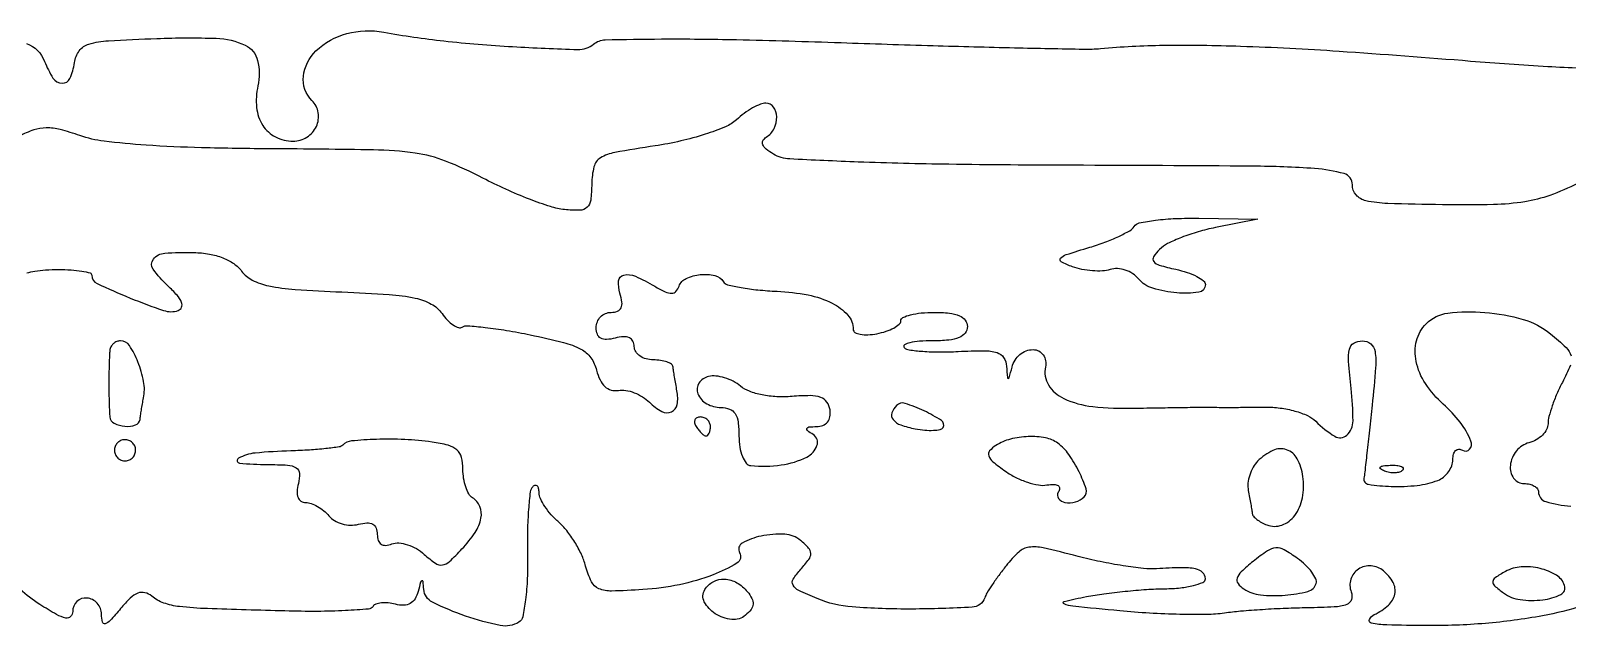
# Model space of a CAD drawing. Extents: x 0 to 5034, y 0 to 2560.
# Drawn here: x 2100.6 to 2262, y 2220 to 2282.6 of the extents above; entities that cross this region are included whole.
import ezdxf

# ---------------------------------------------------------------- set-up
doc = ezdxf.new("R2010")
doc.units = 0

msp = doc.modelspace()

# ---------------------------------------------------------------- linework, layer by layer
for points in [[(2100.161537, 2281.278616, -0.212432), (2102.044678, 2279.382489, 0.052674), (2102.930344, 2277.632749, 0.243326), (2103.884502, 2277.086942, 0.307528), (2104.703697, 2277.594249, 0.06975), (2105.180449, 2279.25, -0.12489), (2105.694753, 2280.502705, -0.163283), (2106.703689, 2281.206403, -0.057283), (2108.745394, 2281.558707, -0.005365), (2113.84692, 2281.792008, -0.016089), (2120.078403, 2281.809427, -0.102974), (2123.132185, 2281.079561, -0.228158), (2124.432572, 2279.479138, -0.112952), (2124.456007, 2276.799699, 0.078575), (2124.320867, 2274.526397, 0.118082), (2124.96648, 2272.656945, 0.134337), (2126.30878, 2271.440819, 0.117802), (2128.15383, 2271, 0.141145), (2129.607456, 2271.418686, 0.144923), (2130.597888, 2272.543217, 0.151246), (2130.792529, 2273.986858, 0.156048), (2130.132783, 2275.267217, -0.22782), (2129.239031, 2277.814837, -0.176539), (2130.561435, 2280.483489, -0.125536), (2133.805136, 2282.304216, -0.111501), (2137.679328, 2282.457853, 0.018524), (2144.007129, 2281.531218, 0.012793), (2151.222745, 2280.932563, 0.006489), (2158.065915, 2280.629794, 0.181902), (2159.725204, 2281.195608, -0.167839), (2160.94575, 2281.649354, -0.004334), (2166.868686, 2281.736296, -0.007317), (2174.742664, 2281.668397, -0.002779), (2185.725204, 2281.351866, 0.001195), (2195.399025, 2281.042387, 0.001724), (2203.956779, 2280.818621, 0.000891), (2211.21243, 2280.666877, 0.028003), (2213, 2280.732801, -0.020408), (2219.605312, 2281.076862, -0.011237), (2227.696491, 2280.985886, -0.008508), (2238.039999, 2280.460688, -0.003624), (2251.866405, 2279.421838, 0.00615), (2259.984572, 2278.853107, 0.010472), (2266.782294, 2278.603526, 0.012165)], [(2263.099252, 2266.550295, -0.03074), (2260.201726, 2265.299325, -0.047443), (2257.561051, 2264.621427, -0.033955), (2254.264874, 2264.328655, -0.008673), (2248.902885, 2264.310639, -0.004269), (2243.156729, 2264.440089, -0.04679), (2240.868413, 2264.726636, -0.159299), (2239.828803, 2265.3414, -0.189502), (2239.444435, 2266.40672, 0.344254), (2238.581167, 2267.578864, 0.050881), (2235.481616, 2268.114855, 0.015643), (2228.994468, 2268.363268, 0.000999), (2210, 2268.458122, -0.00249), (2197.046929, 2268.56145, -0.006132), (2187.538271, 2268.801318, -0.003842), (2180.32921, 2269.127166, -0.118622), (2178.621584, 2269.634875, -0.035326), (2177.850871, 2270.157364, -0.127382), (2177.494174, 2270.625586, -0.228072), (2177.515506, 2271.044697, -0.130202), (2177.871584, 2271.420634, 0.139713), (2178.684088, 2272.311202, 0.119041), (2178.968688, 2273.554687, 0.15252), (2178.633531, 2274.584381, 0.242972), (2177.828741, 2275, 0.099297), (2177.249411, 2274.883803, 0.029746), (2176.43692, 2274.485938, 0.028535), (2175.557283, 2273.919766, 0.027411), (2174.735376, 2273.25, -0.085635), (2173.568501, 2272.505832, -0.02139), (2171.440068, 2271.719027, -0.021111), (2168.879314, 2271.012812, -0.019265), (2166.188989, 2270.5, 0.007204), (2161.957677, 2269.798752, 0.090859), (2160.449864, 2269.231442, 0.199187), (2159.762396, 2268.301293, 0.058184), (2159.532354, 2266.5, -0.026889), (2159.422065, 2264.79376, -0.175977), (2159.042172, 2264.039739, -0.186629), (2158.28061, 2263.729635, -0.030877), (2156.66784, 2263.800729, -0.051479), (2155.203672, 2264.110745, -0.014213), (2152.983218, 2264.896063, -0.014199), (2150.504646, 2265.934548, -0.014413), (2148.101522, 2267.107224, 0.027116), (2144.180793, 2268.898665, 0.059127), (2140.987854, 2269.735264, 0.030408), (2136.587096, 2270.076302, 0.002978), (2125.933681, 2270.189092, -0.005311), (2118.525943, 2270.302085, -0.010775), (2112.705031, 2270.578331, -0.012406), (2108.296172, 2270.99301, -0.055203), (2105.767145, 2271.582188, 0.021343), (2103.683698, 2272.218687, 0.066444), (2102.229759, 2272.395661, 0.078493), (2100.917619, 2272.17281, 0.038439), (2099.352759, 2271.507989, -0.067688)], [(2100.177308, 2257.141605, -0.023759), (2101.028125, 2257.326839, -0.025886), (2102.158273, 2257.457494, -0.015836), (2103.5, 2257.5, -0.01607), (2104.841717, 2257.456867, -0.026252), (2105.971875, 2257.324301, -0.024347), (2106.821063, 2257.136239, -0.338109), (2107, 2256.901874, 0.291065), (2107.554324, 2256.030312, 0.012513), (2111.035644, 2254.505556, 0.015725), (2114.554963, 2253.195545, 0.163085), (2116.079443, 2253.193148, 0.218562), (2116.44285, 2253.533129, 0.198807), (2116.440701, 2254.049423, 0.083537), (2115.969627, 2254.795244, 0.022689), (2114.989611, 2255.795052, -0.048247), (2113.456251, 2257.528059, -0.334733), (2113.475495, 2258.591836, -0.211815), (2114.663375, 2259.224259, -0.025032), (2117.725738, 2259.290767, -0.036176), (2119.358097, 2259.125897, -0.049448), (2120.780747, 2258.729413, -0.056801), (2121.927763, 2258.126283, -0.085748), (2122.737266, 2257.343447, 0.119892), (2123.866976, 2256.389809, 0.064202), (2125.601827, 2255.787402, 0.034482), (2128.381962, 2255.403983, 0.00729), (2133.273776, 2255.141858, -0.00704), (2138.256077, 2254.877379, -0.036263), (2140.991066, 2254.493053, -0.070262), (2142.676015, 2253.873423, -0.117308), (2143.800017, 2252.875128, 0.037499), (2144.369243, 2252.179755, 0.054626), (2144.974269, 2251.669408, 0.069859), (2145.523544, 2251.402666, 0.219991), (2145.920223, 2251.450695, -0.159291), (2146.491613, 2251.589099, -0.008806), (2148.34543, 2251.410786, -0.012903), (2150.577822, 2251.097765, -0.009027), (2153.076183, 2250.634958, -0.011589), (2156.56287, 2249.839145, -0.060752), (2158.394061, 2249.131143, -0.113176), (2159.431372, 2248.229251, -0.097696), (2160.040833, 2246.917533, 0.050755), (2160.403508, 2245.897461, 0.096043), (2160.918845, 2245.197334, 0.119826), (2161.572061, 2244.835153, 0.11076), (2162.338889, 2244.79899, -0.086357), (2163.105926, 2244.799919, -0.049314), (2164.001459, 2244.552435, -0.047344), (2164.880648, 2244.113783, -0.057059), (2165.603059, 2243.539798, 0.072142), (2166.878821, 2242.58723, 0.22776), (2167.91644, 2242.53588, 0.259436), (2168.51097, 2243.294559, 0.086778), (2168.487445, 2244.753971, -0.003291), (2168.353805, 2245.477451, -0.003226), (2168.228784, 2246.207416, -0.003176), (2168.127316, 2246.849139, -0.012202), (2168.076511, 2247.25, 0.220218), (2167.905789, 2247.537947, 0.063962), (2167.434975, 2247.779687, 0.051182), (2166.771432, 2247.945115, 0.035529), (2166, 2248, -0.068582), (2165.235563, 2248.105348, -0.084945), (2164.5875, 2248.413124, -0.099857), (2164.154167, 2248.870073, -0.140877), (2164, 2249.40638, 0.121219), (2163.861786, 2249.968104, 0.169691), (2163.487449, 2250.318305, 0.120594), (2162.863891, 2250.429127, 0.047946), (2162, 2250.289749, -0.047964), (2161.089991, 2250.142964, -0.142059), (2160.478405, 2250.278546, -0.181411), (2160.123467, 2250.69025, -0.088371), (2160, 2251.383369, -0.095922), (2160.119476, 2252.000413, -0.097158), (2160.46042, 2252.525115, -0.098643), (2160.969283, 2252.876402, -0.102244), (2161.567388, 2253, 0.088639), (2162.242687, 2253.120663, 0.197727), (2162.619739, 2253.467755, 0.144755), (2162.710381, 2254.07233, 0.042184), (2162.5, 2255, -0.098028), (2162.352179, 2256.315498, -0.332581), (2162.890848, 2256.922677, -0.15593), (2164.116246, 2256.791805, -0.029406), (2166.144222, 2255.75, 0.021008), (2167.260569, 2255.152623, 0.112809), (2167.928426, 2255, 0.209739), (2168.378558, 2255.19751, 0.099419), (2168.713987, 2255.75, -0.200685), (2169.462884, 2256.564338, -0.08274), (2170.936839, 2256.965966, -0.082661), (2172.462729, 2256.868137, -0.199654), (2173.363515, 2256.220838, 0.196867), (2173.799771, 2255.903786, 0.015864), (2175.217078, 2255.604703, 0.019508), (2176.988501, 2255.360066, 0.013686), (2178.997299, 2255.217499, -0.037689), (2182.25544, 2254.828519, -0.067624), (2184.800148, 2253.959142, -0.094726), (2186.425964, 2252.715113, -0.184235), (2187, 2251.2101, 0.270653), (2187.187319, 2250.8894, 0.083579), (2187.734375, 2250.691726, 0.057866), (2188.541955, 2250.639671, 0.034426), (2189.5, 2250.755249, 0.032131), (2190.457315, 2251.002879, 0.045349), (2191.265625, 2251.352275, 0.054081), (2191.829997, 2251.743952, 0.21734), (2192, 2252.116577, -0.294618), (2192.220609, 2252.458479, -0.044406), (2193.028125, 2252.740495, -0.038005), (2194.158687, 2252.936041, -0.023829), (2195.5, 2253, -0.025511), (2197.104033, 2252.918107, -0.075863), (2198.166667, 2252.642857, -0.129352), (2198.773926, 2252.169448, -0.164293), (2199, 2251.5, -0.168397), (2198.766017, 2250.824968, -0.129504), (2198.138889, 2250.352273, -0.073692), (2197.031879, 2250.07996, -0.023525), (2195.333333, 2250, 0.01773), (2193.972766, 2249.95174, 0.039237), (2192.946438, 2249.797312, 0.078169), (2192.389028, 2249.572214, 0.488113), (2192.356668, 2249.309998, 0.163573), (2192.875124, 2249.052404, 0.015461), (2194.305878, 2248.900276, 0.018493), (2196.066843, 2248.833277, 0.013519), (2198.023335, 2248.884137, -0.011646), (2200.757125, 2248.965452, -0.076069), (2202.112494, 2248.76698, -0.175028), (2202.809067, 2248.244232, -0.129962), (2203.116001, 2247.324139, 0.002494), (2203.196438, 2246.151636, 0.35619), (2203.285268, 2246.057769, 0.374544), (2203.389793, 2246.127473, 0.002575), (2203.689326, 2247.25, -0.152668), (2204.515311, 2248.571551, -0.178656), (2205.894454, 2249.083761, -0.247915), (2206.960778, 2248.523182, -0.209613), (2207.20101, 2247.257114, 0.198952), (2207.519663, 2245.367341, 0.144977), (2209.135115, 2243.941808, 0.082488), (2212.166626, 2243.101264, 0.031852), (2216.539683, 2242.916667, -0.001016), (2219.141407, 2242.967312, -0.00118), (2221.616344, 2243.004616, -0.001048), (2223.711201, 2243.026854, -0.007061), (2224.75, 2243.021035, 0.004339), (2225.670576, 2243.010866, 0.001246), (2227.096076, 2243.011041, 0.001253), (2228.703962, 2243.019275, 0.001333), (2230.279196, 2243.035489, -0.035776), (2231.861589, 2242.942715, -0.035889), (2233.412881, 2242.625297, -0.03846), (2234.736734, 2242.141365, -0.089754), (2235.600625, 2241.542232, 0.058753), (2237.598328, 2239.965946, 0.337082), (2238.856829, 2240.091687, 0.207637), (2239.511234, 2241.591119, 0.029996), (2239.313594, 2245, -0.009763), (2239.03559, 2247.817257, -0.077024), (2239.133539, 2249.122387, -0.203653), (2239.596705, 2249.757014, -0.13545), (2240.477206, 2250, -0.17142), (2241.369665, 2249.684765, -0.186694), (2241.827292, 2248.890256, -0.058566), (2241.888877, 2247.200902, -0.006129), (2241.521106, 2243.25, -0.000757), (2241.237153, 2240.59613, -0.001036), (2240.972919, 2238.207558, -0.000668), (2240.74403, 2236.201095, -0.012151), (2240.654609, 2235.562964, 0.417762), (2241.121703, 2234.919529, 0.030415), (2243.534937, 2234.700255, 0.0348), (2246.266415, 2234.808941, 0.064355), (2248.421289, 2235.331422, 0.080041), (2249.024794, 2235.681911, 0.065506), (2249.536254, 2236.226455, 0.066599), (2249.882052, 2236.874365, 0.089551), (2250, 2237.527632, -0.064544), (2250.073094, 2238.091505, -0.136231), (2250.29375, 2238.469306, -0.191443), (2250.620484, 2238.60479, -0.14305), (2251, 2238.5, 0.363879), (2251.760185, 2238.610537, 0.287583), (2251.905014, 2239.462547, 0.06595), (2250.755757, 2241.454092, 0.047004), (2249, 2243.342416, -0.064528), (2247.122237, 2245.509042, -0.094157), (2246.147019, 2247.832092, -0.11445), (2246.186734, 2250.012755, -0.135643), (2247.2, 2251.8, -0.166814), (2249.477667, 2252.913795, -0.051255), (2253.357146, 2252.998422, -0.050995), (2257.384652, 2252.255085, -0.099993), (2260.258923, 2250.745033, -0.019136), (2261.902507, 2249.299632, -0.143795), (2262.416855, 2248.412795, -0.158019)], [(2262.344441, 2247.429461, -0.024481), (2261.508923, 2245.635693, 0.018977), (2260.931351, 2244.430531, 0.018655), (2260.443246, 2243.178228, 0.018906), (2260.098662, 2242.050473, 0.064773), (2260, 2241.292073, -0.122015), (2259.85023, 2240.687474, -0.07493), (2259.4125, 2240.093674, -0.067665), (2258.764577, 2239.600245, -0.06508), (2258, 2239.289749, 0.160371), (2256.678263, 2238.435432, 0.141666), (2256.041176, 2236.917983, 0.186018), (2256.38715, 2235.573129, 0.242378), (2257.5, 2235, -0.056395), (2258.073759, 2234.935079, -0.075828), (2258.559375, 2234.742969, -0.095027), (2258.884962, 2234.45881, -0.167478), (2259, 2234.125, 0.332038), (2259.766441, 2233.098096, 0.052964), (2262.390537, 2232.613457, 0.050555)], [(2263.659517, 2222.155528, -0.031051), (2259.429082, 2221.098991, -0.025051), (2253.421428, 2220.297876, -0.022828), (2247.17371, 2220.06768, -0.004226), (2243.066728, 2220.138623, -0.04596), (2241.424205, 2220.332645, -0.488655), (2241.23918, 2220.713435, -0.167712), (2241.75, 2221.220495, 0.071017), (2243.231412, 2222.214891, 0.159004), (2243.900098, 2223.376133, 0.179271), (2243.716677, 2224.609114, 0.094182), (2242.716462, 2225.820353, 0.154783), (2241.411948, 2226.349875, 0.165912), (2240.082006, 2226.009772, 0.17411), (2239.279579, 2224.947286, 0.168695), (2239.322898, 2223.600925, -0.171629), (2239.344097, 2222.799971, -0.23142), (2238.847783, 2222.286407, -0.074163), (2237.549511, 2222.02379, -0.009651), (2234.718615, 2221.932511, 0.007186), (2232.464407, 2221.870949, 0.005519), (2230.004843, 2221.741181, 0.005583), (2227.706663, 2221.568689, 0.01319), (2226, 2221.375946, -0.031025), (2224.160298, 2221.234367, -0.009099), (2221.325, 2221.244068, -0.009101), (2218.128127, 2221.371435, -0.00965), (2215, 2221.613788, -0.001499), (2210.08748, 2222.104796, -0.075648), (2209.152364, 2222.347186, -0.723689), (2209.17566, 2222.615091, -0.010126), (2211.5, 2223.112723, -0.014391), (2213.338487, 2223.412964, -0.008218), (2215.573437, 2223.674889, -0.008203), (2217.832602, 2223.864698, -0.013465), (2219.75, 2223.94237, 0.022183), (2221.378811, 2224.036813, 0.035421), (2222.751563, 2224.276821, 0.039782), (2223.741362, 2224.608594, 0.300552), (2224, 2225, 0.21326), (2223.710817, 2225.647171, 0.133202), (2222.95638, 2226.026139, 0.055585), (2221.509278, 2226.156148, 0.010652), (2218.870714, 2226.043258, -0.042901), (2217.490831, 2226.07319, -0.012193), (2215.362186, 2226.355429, -0.012186), (2212.964423, 2226.793177, -0.012622), (2210.618977, 2227.342817, 0.007869), (2206.957538, 2228.237644, 0.088716), (2205.470072, 2228.307585, 0.156117), (2204.396955, 2227.802751, 0.038726), (2203.064869, 2226.355338, 0.009121), (2202.302127, 2225.348399, 0.010293), (2201.607633, 2224.353557, 0.009612), (2201.052125, 2223.486195, 0.053987), (2200.816605, 2222.989202, -0.304527), (2199.494707, 2221.994855, -0.012175), (2193.170942, 2221.809159, -0.019551), (2186.89886, 2222.023061, -0.080635), (2183.217128, 2222.901087, -0.012799), (2181.271979, 2223.771202, -0.15511), (2180.682848, 2224.324443, -0.275656), (2180.701035, 2224.953246, -0.042199), (2181.492356, 2225.991554, 0.023901), (2182.344332, 2227.02853, 0.163645), (2182.546609, 2227.648109, 0.186634), (2182.319858, 2228.219343, 0.032806), (2181.465482, 2229.028648, 0.162948), (2179.81566, 2229.667922, 0.061576), (2177.317769, 2229.476746, 0.079056), (2175.347679, 2228.741566, 0.413983), (2175.068476, 2227.73602, -0.403416), (2174.785492, 2226.640263, -0.046523), (2172.278428, 2225.403784, -0.040328), (2168.743942, 2224.369801, -0.034489), (2164.898418, 2223.847337, -0.010328), (2161.618131, 2223.698213, -0.104376), (2160.28128, 2223.945937, -0.184305), (2159.50501, 2224.677482, -0.047076), (2158.8915, 2226.325123, 0.043239), (2158.450501, 2227.537785, 0.028476), (2157.748655, 2228.846816, 0.028646), (2156.913244, 2230.051408, 0.048214), (2156.066392, 2230.942418, -0.032589), (2155.275614, 2231.724087, -0.034222), (2154.607003, 2232.58983, -0.036439), (2154.140231, 2233.411997, -0.111334), (2154, 2234.033962, 0.051625), (2153.953145, 2234.486548, 0.155104), (2153.802199, 2234.753842, 0.259334), (2153.581944, 2234.808089, 0.130582), (2153.326636, 2234.65997, 0.169048), (2153.065984, 2234.121024, 0.009985), (2152.890171, 2232.287025, 0.014154), (2152.784335, 2230.05096, 0.009899), (2152.786371, 2227.527435, -0.01518), (2152.761776, 2225.006311, -0.021687), (2152.575243, 2222.777065, -0.018509), (2152.281572, 2221.000964, -0.206968), (2151.880733, 2220.426289, -0.19029), (2149.926151, 2220.075681, -0.033525), (2146.257761, 2221.073654, -0.031842), (2142.79512, 2222.522573, -0.265847), (2141.883999, 2223.879961, 0.008841), (2141.80959, 2224.712267, 0.490562), (2141.693689, 2224.783616, 0.238556), (2141.555591, 2224.633014, 0.005347), (2141.292806, 2223.657216, -0.0742), (2140.963971, 2222.880521, -0.127862), (2140.461929, 2222.395817, -0.124582), (2139.777311, 2222.209584, -0.068479), (2138.909803, 2222.313336, 0.038853), (2138.146555, 2222.450736, 0.049249), (2137.430461, 2222.452187, 0.057715), (2136.859512, 2222.329481, 0.174289), (2136.552799, 2222.085431, -0.239169), (2136.089671, 2221.802946, -0.006502), (2133.650028, 2221.6437, -0.012119), (2130.707701, 2221.561465, -0.007846), (2127.301804, 2221.60229, -0.001403), (2119.154256, 2221.850722, -0.019463), (2116.217511, 2222.06315, -0.057661), (2114.572074, 2222.442045, -0.088027), (2113.301734, 2223.164546, 0.113821), (2112.580965, 2223.527105, 0.155662), (2111.860874, 2223.47701, 0.09702), (2111.055557, 2222.958853, 0.027776), (2110.038916, 2221.867758, -0.009453), (2108.929866, 2220.586443, -0.135736), (2108.426768, 2220.264959, -0.434436), (2108.135753, 2220.431924, -0.052857), (2108.033269, 2221.25, 0.17709), (2107.582318, 2222.414196, 0.190611), (2106.501692, 2222.968557, 0.219498), (2105.448921, 2222.602239, 0.203699), (2105, 2221.54604, -0.197158), (2104.778838, 2221.006969, -0.256874), (2104.276515, 2220.857465, -0.07668), (2103.306146, 2221.230112, -0.011939), (2101.542326, 2222.29604, -0.040422), (2099.470396, 2223.865499, -0.086774)]]:
    msp.add_lwpolyline(points, format="xyb")
for points in [[(2225.054483, 2261.909203, 0.022116), (2223.248822, 2261.471448, 0.02249), (2221.49917, 2260.877923, 0.022967), (2220.030744, 2260.225785, 0.080556), (2219.193933, 2259.622504, 0.052555), (2218.552707, 2258.830181, 0.324472), (2218.578455, 2258.33677, 0.156192), (2219.160559, 2257.954335, 0.013798), (2220.88945, 2257.524281, -0.02654), (2222.080867, 2257.195482, -0.038443), (2223.086276, 2256.771367, -0.043378), (2223.801703, 2256.320099, -0.234502), (2224, 2255.920545, -0.37188), (2223.297627, 2255.10679, -0.058123), (2221.000498, 2255.03659, -0.05311), (2218.475375, 2255.526639, -0.146093), (2216.981262, 2256.522578, 0.076659), (2216.370161, 2257.064042, 0.063708), (2215.585371, 2257.438108, 0.065316), (2214.753291, 2257.595632, 0.091248), (2214.003747, 2257.501189, -0.063371), (2213.185923, 2257.351729, -0.031692), (2212.132687, 2257.361394, -0.030855), (2211.027691, 2257.510618, -0.039618), (2210.040917, 2257.789161, -0.030386), (2208.857815, 2258.310516, -0.489044), (2208.788206, 2258.681886, -0.134298), (2209.377003, 2259.067139, -0.005326), (2211.854005, 2259.838113, 0.016481), (2213.453334, 2260.375323, 0.020494), (2214.899358, 2260.983282, 0.019242), (2216.051843, 2261.579559, 0.125982), (2216.517035, 2262.027563, -0.20777), (2217.058351, 2262.403897, -0.017861), (2218.760092, 2262.682162, -0.021216), (2220.893579, 2262.861668, -0.014803), (2223.309017, 2262.890434), (2229.5, 2262.780869)], [(2108.9, 2249, 0.014282), (2108.861279, 2248.456369, 0.003495), (2108.829375, 2247.559375, 0.003578), (2108.807344, 2246.530469, 0.003563), (2108.8, 2245.5, 0.003563), (2108.807344, 2244.469531, 0.003578), (2108.829375, 2243.440625, 0.003495), (2108.861279, 2242.543631, 0.014282), (2108.9, 2242, 0.257147), (2109.359033, 2241.333414, 0.096753), (2110.488081, 2241.019181, 0.102639), (2111.60914, 2241.161211, 0.292582), (2112.076511, 2241.75, -0.01172), (2112.125288, 2242.137861, -0.003607), (2112.216749, 2242.720313, -0.003607), (2112.328517, 2243.37071, -0.00395), (2112.446474, 2244, 0.094023), (2112.456312, 2245.725974, 0.050231), (2111.860178, 2247.782251, 0.050321), (2110.958104, 2249.501899, 0.251917), (2110.032224, 2250, 0.093601), (2109.630503, 2249.924132, 0.087762), (2109.273841, 2249.70625, 0.088749), (2109.016621, 2249.381779, 0.098717)], [(2171.805426, 2246.260975, 0.195303), (2170.799133, 2245.557852, 0.243375), (2170.689353, 2244.437874, 0.171917), (2171.60829, 2243.390694, 0.128202), (2173.106989, 2243, -0.092211), (2174.010343, 2242.831972, -0.161402), (2174.592249, 2242.353806, -0.110105), (2174.908579, 2241.469633, -0.031073), (2175, 2240, 0.038785), (2175.090687, 2238.832668, 0.056694), (2175.363763, 2237.83952, 0.072606), (2175.76691, 2237.14599, 0.204642), (2176.25, 2236.884846, 0.0573), (2179.433206, 2236.956833, 0.08145), (2182.13233, 2237.790668, 0.192838), (2183.194876, 2238.983661, 0.351526), (2182.797334, 2240.146416, -0.022805), (2182.200455, 2240.564381, -0.343682), (2182.141187, 2240.794357, -0.276887), (2182.356885, 2240.948579, -0.017817), (2183.161516, 2240.984687, 0.093167), (2183.819079, 2241.114571, 0.129228), (2184.299501, 2241.470657, 0.124113), (2184.555031, 2242.029359, 0.082115), (2184.56789, 2242.738397, 0.117131), (2184.238336, 2243.56607, 0.15563), (2183.5973, 2244.053273, 0.086843), (2182.483112, 2244.242068, 0.020139), (2180.577303, 2244.154967, -0.033771), (2178.966779, 2244.125289, -0.037269), (2177.420158, 2244.317423, -0.040807), (2176.095251, 2244.697929, -0.084863), (2175.17093, 2245.240195, 0.055967), (2174.406327, 2245.749994, 0.04547), (2173.493054, 2246.12046, 0.047157), (2172.576187, 2246.30655, 0.082717)], [(2191.549311, 2243.215977, 0.119751), (2191.064577, 2242.420064, 0.25108), (2191.192842, 2241.728259, 0.140692), (2191.992249, 2241.162451, 0.036891), (2193.523867, 2240.750687, 0.025271), (2194.518958, 2240.612128, 0.034808), (2195.421137, 2240.595676, 0.037369), (2196.130294, 2240.685547, 0.206998), (2196.438504, 2240.900498, 0.407056), (2196.278818, 2241.616027, 0.033957), (2194.454738, 2242.636787, 0.032588), (2192.446281, 2243.432349, 0.281444)], [(2170.5, 2241, 0.029505), (2170.768994, 2240.617226, 0.035638), (2171.066025, 2240.29375, 0.038439), (2171.34829, 2240.065539, 0.151918), (2171.559017, 2240, 0.210953), (2171.727648, 2240.07446, 0.081139), (2171.870461, 2240.29375, 0.061769), (2171.967655, 2240.617151, 0.042167), (2172, 2241, 0.105053), (2171.918938, 2241.381556, 0.099167), (2171.688914, 2241.70625, 0.09642), (2171.345238, 2241.923877, 0.093332), (2170.940983, 2242, 0.108972), (2170.586039, 2241.921712, 0.182303), (2170.3746, 2241.70625, 0.161196), (2170.343488, 2241.3821, 0.082592)], [(2109.552786, 2239.08541, 0.099038), (2109.401684, 2238.679226, 0.097945), (2109.417584, 2238.244476, 0.097945), (2109.597789, 2237.848514, 0.099038), (2109.91459, 2237.552786, 0.099038), (2110.320774, 2237.401684, 0.097945), (2110.755524, 2237.417584, 0.097945), (2111.151486, 2237.597789, 0.099038), (2111.447214, 2237.91459, 0.099038), (2111.598316, 2238.320774, 0.097945), (2111.582416, 2238.755524, 0.097945), (2111.402211, 2239.151486, 0.099038), (2111.08541, 2239.447214, 0.099038), (2110.679226, 2239.598316, 0.097945), (2110.244476, 2239.582416, 0.097945), (2109.848514, 2239.402211, 0.099038)], [(2133.373407, 2239.040073, -0.162199), (2132.997184, 2238.85189, -0.007798), (2131.585777, 2238.672235, -0.012065), (2129.875045, 2238.523226, -0.00834), (2127.933713, 2238.433713, 0.015464), (2124.164106, 2238.20604, 0.108489), (2122.420072, 2237.652408, 0.726762), (2122.526437, 2237.152497, 0.026063), (2125.449965, 2237, -0.014657), (2127.577018, 2236.937636, -0.123528), (2128.484828, 2236.652401, -0.250614), (2128.826825, 2236.067951, -0.073658), (2128.710251, 2235, 0.048411), (2128.577037, 2234.169418, 0.106863), (2128.672938, 2233.53759, 0.15612), (2128.984169, 2233.147391, 0.148009), (2129.471175, 2233, -0.086533), (2130.046802, 2232.899626, -0.043548), (2130.718473, 2232.5897, -0.041511), (2131.375901, 2232.137676, -0.048229), (2131.914323, 2231.603235, 0.089361), (2132.503514, 2231.107144, 0.061545), (2133.309716, 2230.767579, 0.059932), (2134.199698, 2230.62762, 0.07314), (2135.036768, 2230.719866, -0.050091), (2135.917129, 2230.858039, -0.139729), (2136.521355, 2230.721604, -0.177708), (2136.875625, 2230.31712, -0.092152), (2137, 2229.648016, 0.079552), (2137.101472, 2229.01428, 0.171309), (2137.399401, 2228.627906, 0.164575), (2137.883736, 2228.50507, 0.072267), (2138.537245, 2228.652666, -0.112928), (2139.261765, 2228.755878, -0.057183), (2140.170263, 2228.573946, -0.052511), (2141.110942, 2228.157461, -0.053509), (2141.937768, 2227.556319, 0.0305), (2143.10637, 2226.621742, 0.191228), (2143.835611, 2226.4466, 0.153101), (2144.578592, 2226.801869, 0.017727), (2145.900523, 2228.123599, 0.040716), (2147.267813, 2229.85426, 0.096682), (2147.895763, 2231.362643, 0.149518), (2147.7793, 2232.583354, 0.157602), (2147, 2233.5, -0.129049), (2146.615585, 2233.904017, -0.045901), (2146.29375, 2234.640215, -0.041818), (2146.073864, 2235.551374, -0.038321), (2146, 2236.513704, 0.063103), (2145.843379, 2237.749765, 0.151031), (2145.363909, 2238.528525, 0.116082), (2144.432266, 2239.02306, 0.029845), (2142.75, 2239.359164, 0.022488), (2139.881431, 2239.625427, 0.020404), (2136.905531, 2239.645621, 0.015487), (2134.297511, 2239.47589, 0.174087)], [(2202, 2239.012879, 0.073619), (2201.333618, 2238.434721, 0.271864), (2201.238661, 2237.907806, 0.135194), (2201.677572, 2237.294769, 0.016749), (2203, 2236.295314, 0.038533), (2204.093857, 2235.644574, 0.03481), (2205.311798, 2235.143871, 0.036568), (2206.469504, 2234.851529, 0.085628), (2207.359311, 2234.848499, -0.040284), (2208.088654, 2234.912047, -0.14567), (2208.531433, 2234.783324, -0.268551), (2208.679265, 2234.495051, -0.126343), (2208.550294, 2234.081377, 0.308578), (2208.579388, 2233.435853, 0.19103), (2209.252619, 2233.023435, 0.110855), (2210.364243, 2233.077604, 0.129695), (2211.274478, 2233.607811, 0.283818), (2211.469947, 2234.434045, 0.034341), (2210.728835, 2236.239882, 0.038641), (2209.64791, 2238.062356, 0.081326), (2208.5, 2239.234687, 0.112436), (2207.201902, 2239.798415, 0.055025), (2205.393738, 2239.935787, 0.053621), (2203.517921, 2239.669049, 0.079986)], [(2229.491063, 2237.348206, 0.069316), (2229.011464, 2236.713363, 0.050157), (2228.658949, 2235.898612, 0.050495), (2228.477912, 2235.037469, 0.073906), (2228.50979, 2234.264872, -0.002273), (2228.644489, 2233.542035, -0.002385), (2228.770404, 2232.829547, -0.002284), (2228.873339, 2232.213576, -0.010645), (2228.923489, 2231.856989, 0.153921), (2229.052471, 2231.571144, 0.044751), (2229.409649, 2231.237041, 0.040381), (2229.902407, 2230.912882, 0.033699), (2230.471061, 2230.649478, 0.180085), (2232.039199, 2230.633707, 0.147621), (2233.392542, 2231.640105, 0.113293), (2234.204349, 2233.494553, 0.083376), (2234.250794, 2235.744593, 0.084588), (2233.643042, 2237.612872, 0.192981), (2232.53446, 2238.558512, 0.194379), (2231.086073, 2238.472954, 0.085816)], [(2244.729167, 2236.395833, -0.126455), (2244.402231, 2236.202593, -0.060344), (2243.916927, 2236.123424, -0.05415), (2243.359369, 2236.160852, -0.051402), (2242.8125, 2236.316886, -0.054073), (2242.395823, 2236.538436, -0.470617), (2242.37858, 2236.720685, -0.168741), (2242.670344, 2236.862007, -0.018894), (2243.416667, 2236.921053, -0.028489), (2244.112848, 2236.910055, -0.077125), (2244.592839, 2236.799335, -0.208169), (2244.77538, 2236.614691, -0.296942)], [(2229.019179, 2226.814446, 0.017833), (2227.770359, 2225.727251, 0.124834), (2227.337619, 2225.052757, 0.249223), (2227.431275, 2224.495287, 0.084982), (2228.053408, 2223.919998, 0.118374), (2229.793677, 2223.302269, 0.045468), (2232.376521, 2223.264655, 0.04365), (2234.769257, 2223.659528, 0.264652), (2235.639075, 2224.5, 0.184022), (2235.599912, 2224.995592, 0.049096), (2235.185045, 2225.686217, 0.042952), (2234.521779, 2226.435002, 0.033016), (2233.681856, 2227.133929, 0.028057), (2232.286939, 2228.031817, 0.147107), (2231.407332, 2228.23194, 0.132637), (2230.515047, 2227.924169, 0.021197)], [(2255.525945, 2225.754582, 0.019285), (2254.450568, 2225.097079, 0.228708), (2254.208689, 2224.687809, 0.239272), (2254.384103, 2224.255691, 0.021027), (2255.335607, 2223.496549, 0.125065), (2257.075687, 2222.79642, 0.063905), (2259.445626, 2222.782057, 0.080086), (2261.333769, 2223.327877, 0.379634), (2261.740311, 2224.279067, 0.176825), (2260.875299, 2225.366917, 0.079131), (2259.160777, 2226.073788, 0.074257), (2257.179811, 2226.242331, 0.112177)], [(2175.889886, 2223.632679, -0.052901), (2176.367332, 2222.914985, -0.142332), (2176.487061, 2222.319914, -0.144432), (2176.268765, 2221.758917, -0.05508), (2175.680286, 2221.149624, -0.201806), (2174.245371, 2220.714447, -0.115356), (2172.506575, 2221.316834, -0.131898), (2171.360732, 2222.558412, -0.265115), (2171.406242, 2223.848296, -0.13328), (2172.29953, 2224.684197, -0.134624), (2173.489312, 2224.949738, -0.118586), (2174.767336, 2224.576525, -0.089709)]]:
    msp.add_lwpolyline(points, format="xyb", close=True)

doc.saveas('drawing.dxf')
